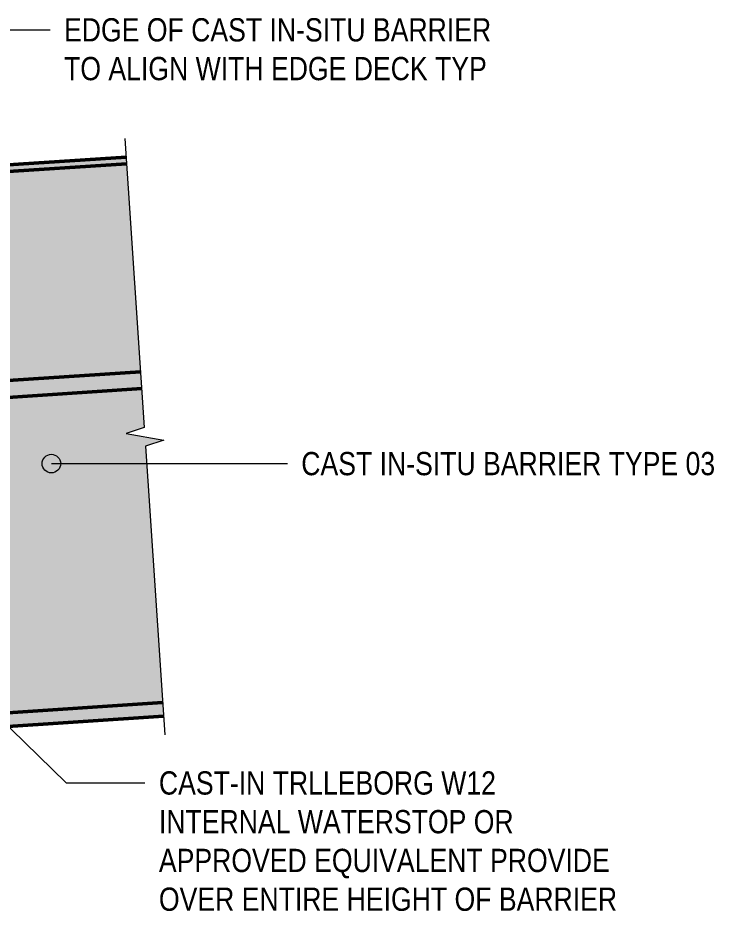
# Model space of a CAD drawing. Header units: metres. Extents: x -1143 to -1130, y 3 to 545.
# Drawn here: x -1131.202 to -1130.452, y 543.715 to 544.676 of the extents above; entities that cross this region are included whole.
import ezdxf

# ---------------------------------------------------------------- set-up
doc = ezdxf.new("R2010")
doc.units = ezdxf.units.M
for name, color, linetype, lineweight in [('A-DETL-GENF', 7, 'Continuous', 9), ('A-FLOR', 7, 'Continuous', 50), ('G-ANNO-TEXT', 7, 'Continuous', 9)]:
    doc.layers.add(name, color=color, linetype=linetype, lineweight=lineweight)
doc.styles.add('Arial Narrow', font='ARIALN.TTF', dxfattribs={"height": 0.025})

# ---------------------------------------------------------------- blocks, each defined once
blk = doc.blocks.new('CS_DET_BreakLine_ViewScale - Std Break-8011481-DRG - 2873173 - DETAIL D')
at = {"layer": 'A-DETL-GENF'}
for p, q in [((-1104.53918, 544.54608), (-1104.51839, 544.23541)), ((-1104.51839, 544.23541), (-1104.53801, 544.22909)), ((-1104.53801, 544.22909), (-1104.49743, 544.22178)), ((-1104.49743, 544.22178), (-1104.51706, 544.21546)), ((-1104.51706, 544.21546), (-1104.49627, 543.90479))]:
    blk.add_line(p, q, dxfattribs=at)

msp = doc.modelspace()

# ---------------------------------------------------------------- hatches: boundary and pattern name
at = {"layer": 'A-FLOR', "true_color": 0xc0c0c0}
for points in [[(-1131.59585, 544.48564), (-1131.08536, 544.51898), (-1131.08584, 544.52623), (-1131.59633, 544.49325), (-1131.59591, 544.48659)], [(-1131.58147, 544.26116), (-1131.07039, 544.29534), (-1131.08536, 544.51898), (-1131.59585, 544.48564), (-1131.58181, 544.26637)], [(-1131.58031, 544.24302), (-1131.06918, 544.27722), (-1131.07039, 544.29534), (-1131.58147, 544.26116), (-1131.58058, 544.24716)], [(-1131.5587, 543.90544), (-1131.04659, 543.9397), (-1131.06504, 544.21546), (-1131.04542, 544.22178), (-1131.086, 544.22909), (-1131.06638, 544.23541), (-1131.06918, 544.27722), (-1131.58031, 544.24302), (-1131.57831, 544.2117), (-1131.57304, 544.21194), (-1131.57229, 544.21168), (-1131.57164, 544.21125), (-1131.57113, 544.21066), (-1131.57078, 544.20996), (-1131.57063, 544.20919), (-1131.57006, 544.20021), (-1131.5681, 544.19902), (-1131.56651, 544.19743), (-1131.52995, 544.19977), (-1131.52977, 544.20237), (-1131.52893, 544.20484), (-1131.52748, 544.20701), (-1131.52551, 544.20873), (-1131.52317, 544.20988), (-1131.52061, 544.21039), (-1131.48987, 544.19983), (-1131.48955, 544.19484), (-1131.51869, 544.18045), (-1131.52129, 544.18062), (-1131.52376, 544.18146), (-1131.52593, 544.18292), (-1131.52765, 544.18488), (-1131.5288, 544.18723), (-1131.52931, 544.18979), (-1131.56598, 544.18744), (-1131.56651, 544.18657), (-1131.56756, 544.18536), (-1131.56903, 544.18424), (-1131.56851, 544.17447), (-1131.56876, 544.17373), (-1131.5692, 544.17308), (-1131.56979, 544.17257), (-1131.57049, 544.17222), (-1131.57167, 544.17204), (-1131.57575, 544.17178), (-1131.56302, 543.97296)], [(-1131.55775, 543.89067), (-1131.0456, 543.92492), (-1131.04659, 543.9397), (-1131.5587, 543.90544), (-1131.55799, 543.89436)]]:
    msp.add_hatch(color=9, dxfattribs=at).paths.add_polyline_path(points)
at = {"layer": 'G-ANNO-TEXT'}
h = msp.add_hatch(color=256, dxfattribs=at)
edge = h.paths.add_edge_path()
edge.add_arc((-1131.16637, 544.19657), 0.01, 0, 360)

# ---------------------------------------------------------------- linework, layer by layer
at = {"layer": 'A-FLOR'}
for p, q in [((-1131.08584, 544.52623), (-1131.59634, 544.49327)), ((-1131.08536, 544.51898), (-1131.59585, 544.48564)), ((-1131.07039, 544.29534), (-1131.58147, 544.26116)), ((-1131.06918, 544.27722), (-1131.58031, 544.24302)), ((-1131.04659, 543.9397), (-1131.5587, 543.90544)), ((-1131.0456, 543.92492), (-1131.55775, 543.89067))]:
    msp.add_line(p, q, dxfattribs=at)
at = {"layer": 'G-ANNO-TEXT'}
for p, q in [((-1131.23684, 544.66312), (-1131.16773, 544.66312)), ((-1131.16637, 544.19657), (-1130.91237, 544.19657)), ((-1131.49752, 544.19146), (-1131.15039, 543.85307)), ((-1131.15039, 543.85307), (-1131.06561, 543.85307))]:
    msp.add_line(p, q, dxfattribs=at)
msp.add_circle((-1131.16637, 544.19657), 0.01, dxfattribs=at)

# ---------------------------------------------------------------- block references
at = {"layer": 'A-DETL-GENF'}
msp.add_blockref('CS_DET_BreakLine_ViewScale - Std Break-8011481-DRG - 2873173 - DETAIL D', (-26.54799, 0), dxfattribs=at)

# ---------------------------------------------------------------- texts
at = {"layer": 'G-ANNO-TEXT', "char_height": 0.025, "attachment_point": 1, "style": 'Arial Narrow', "bg_fill": 3, "box_fill_scale": 1, "bg_fill_color": 256, "bg_fill_transparency": 0}
for s, insert in [('EDGE OF CAST IN-SITU BARRIER', (-1131.15273, 544.67562)), ('TO ALIGN WITH EDGE DECK TYP', (-1131.15273, 544.63394)), ('CAST IN-SITU BARRIER TYPE 03', (-1130.89737, 544.20907)), ('CAST-IN TRLLEBORG W12', (-1131.05061, 543.86557)), ('INTERNAL WATERSTOP OR', (-1131.05061, 543.8239)), ('APPROVED EQUIVALENT PROVIDE ', (-1131.05061, 543.78223)), ('OVER ENTIRE HEIGHT OF BARRIER', (-1131.05061, 543.74055))]:
    msp.add_mtext(s, dxfattribs=dict(at, insert=insert))

doc.saveas('drawing.dxf')
